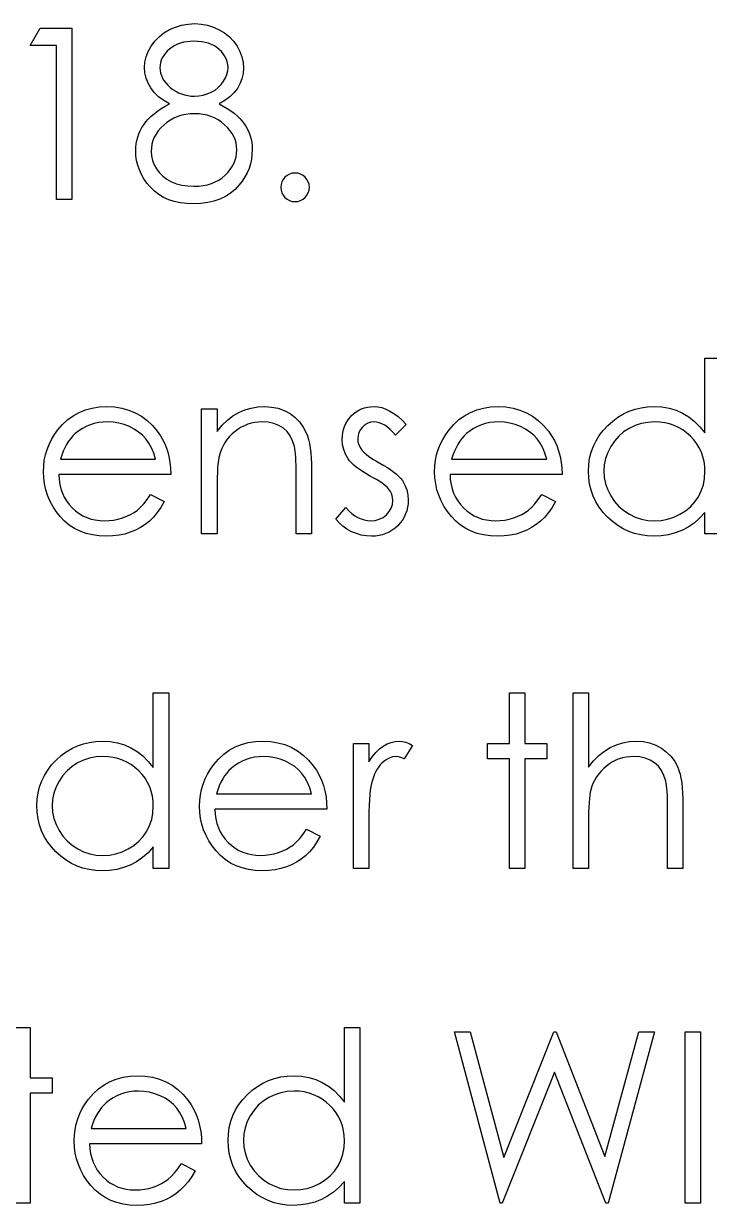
# Model space of a CAD drawing. Header units: millimetres. Extents: x -143 to 157, y 0 to 129.
# Drawn here: x -5.97 to 8.03, y 105.12 to 129.25 of the extents above; entities that cross this region are included whole.
import ezdxf

# ---------------------------------------------------------------- set-up
doc = ezdxf.new("R2010")
doc.units = ezdxf.units.MM

msp = doc.modelspace()

# ---------------------------------------------------------------- linework, layer by layer
at = {"color": 7, "linetype": 'Continuous', "flags": 128}
for points in [[(-5.629, 129.162), (-4.982, 129.162), (-4.982, 129.162), (-4.982, 125.662), (-4.982, 125.662), (-5.296, 125.662), (-5.296, 125.662), (-5.296, 128.803), (-5.296, 128.803), (-5.835, 128.803), (-5.835, 128.803), (-5.629, 129.162)], [(-1.979, 127.612), (-1.894, 127.567), (-1.814, 127.52), (-1.741, 127.471), (-1.674, 127.421), (-1.612, 127.369), (-1.557, 127.315), (-1.508, 127.26), (-1.465, 127.203), (-1.427, 127.145), (-1.394, 127.085), (-1.366, 127.023), (-1.343, 126.959), (-1.325, 126.892), (-1.312, 126.824), (-1.305, 126.754), (-1.303, 126.682), (-1.303, 126.682), (-1.307, 126.581), (-1.319, 126.483), (-1.34, 126.387), (-1.368, 126.295), (-1.406, 126.206), (-1.452, 126.12), (-1.505, 126.037), (-1.568, 125.957), (-1.568, 125.957), (-1.653, 125.867), (-1.747, 125.789), (-1.85, 125.723), (-1.962, 125.669), (-2.083, 125.627), (-2.212, 125.596), (-2.35, 125.579), (-2.497, 125.573), (-2.497, 125.573), (-2.637, 125.578), (-2.77, 125.594), (-2.894, 125.62), (-3.008, 125.657), (-3.115, 125.704), (-3.212, 125.763), (-3.3, 125.831), (-3.38, 125.91), (-3.451, 125.995), (-3.512, 126.083), (-3.563, 126.173), (-3.606, 126.265), (-3.639, 126.359), (-3.662, 126.455), (-3.676, 126.553), (-3.681, 126.653), (-3.681, 126.653), (-3.678, 126.727), (-3.67, 126.798), (-3.658, 126.868), (-3.64, 126.936), (-3.617, 127.002), (-3.589, 127.065), (-3.556, 127.128), (-3.518, 127.188), (-3.474, 127.247), (-3.424, 127.304), (-3.367, 127.359), (-3.304, 127.413), (-3.236, 127.466), (-3.16, 127.516), (-3.078, 127.565), (-2.99, 127.612), (-2.99, 127.612), (-3.11, 127.682), (-3.214, 127.759), (-3.301, 127.844), (-3.374, 127.938), (-3.43, 128.036), (-3.469, 128.139), (-3.494, 128.245), (-3.501, 128.354), (-3.501, 128.354), (-3.493, 128.465), (-3.468, 128.576), (-3.425, 128.685), (-3.366, 128.792), (-3.292, 128.894), (-3.205, 128.984), (-3.105, 129.062), (-2.992, 129.129), (-2.87, 129.183), (-2.743, 129.221), (-2.612, 129.244), (-2.476, 129.252), (-2.476, 129.252), (-2.342, 129.244), (-2.215, 129.221), (-2.092, 129.182), (-1.974, 129.128), (-1.865, 129.061), (-1.769, 128.981), (-1.685, 128.892), (-1.613, 128.791), (-1.556, 128.684), (-1.515, 128.573), (-1.49, 128.46), (-1.482, 128.344), (-1.482, 128.344), (-1.49, 128.231), (-1.513, 128.123), (-1.552, 128.022), (-1.606, 127.928), (-1.676, 127.839), (-1.761, 127.758), (-1.863, 127.682), (-1.979, 127.612)], [(-2.493, 128.893), (-2.567, 128.89), (-2.637, 128.883), (-2.703, 128.871), (-2.767, 128.853), (-2.828, 128.83), (-2.885, 128.803), (-2.939, 128.77), (-2.99, 128.732), (-3.036, 128.691), (-3.076, 128.648), (-3.11, 128.603), (-3.138, 128.556), (-3.159, 128.507), (-3.175, 128.456), (-3.184, 128.404), (-3.187, 128.349), (-3.187, 128.349), (-3.184, 128.294), (-3.174, 128.242), (-3.158, 128.19), (-3.134, 128.139), (-3.104, 128.09), (-3.068, 128.042), (-3.025, 127.996), (-2.975, 127.95), (-2.921, 127.908), (-2.865, 127.872), (-2.806, 127.841), (-2.745, 127.816), (-2.682, 127.797), (-2.617, 127.783), (-2.55, 127.774), (-2.48, 127.771), (-2.48, 127.771), (-2.391, 127.776), (-2.304, 127.792), (-2.22, 127.817), (-2.138, 127.852), (-2.062, 127.896), (-1.995, 127.948), (-1.936, 128.007), (-1.887, 128.074), (-1.847, 128.144), (-1.819, 128.214), (-1.802, 128.285), (-1.796, 128.356), (-1.796, 128.356), (-1.799, 128.406), (-1.807, 128.454), (-1.821, 128.501), (-1.841, 128.548), (-1.866, 128.594), (-1.896, 128.638), (-1.933, 128.681), (-1.975, 128.724), (-2.022, 128.763), (-2.074, 128.798), (-2.131, 128.827), (-2.194, 128.851), (-2.261, 128.869), (-2.333, 128.883), (-2.41, 128.89), (-2.493, 128.893)], [(-2.473, 127.412), (-2.566, 127.409), (-2.655, 127.398), (-2.741, 127.38), (-2.822, 127.355), (-2.9, 127.322), (-2.974, 127.282), (-3.044, 127.235), (-3.11, 127.181), (-3.17, 127.122), (-3.222, 127.061), (-3.266, 126.997), (-3.302, 126.931), (-3.331, 126.863), (-3.351, 126.792), (-3.362, 126.718), (-3.367, 126.643), (-3.367, 126.643), (-3.36, 126.549), (-3.339, 126.458), (-3.305, 126.369), (-3.257, 126.284), (-3.197, 126.204), (-3.125, 126.134), (-3.043, 126.073), (-2.95, 126.023), (-2.847, 125.983), (-2.737, 125.955), (-2.619, 125.937), (-2.493, 125.932), (-2.493, 125.932), (-2.395, 125.935), (-2.302, 125.946), (-2.215, 125.963), (-2.133, 125.988), (-2.056, 126.019), (-1.983, 126.057), (-1.916, 126.102), (-1.854, 126.155), (-1.799, 126.211), (-1.751, 126.271), (-1.709, 126.333), (-1.676, 126.396), (-1.65, 126.462), (-1.631, 126.531), (-1.62, 126.602), (-1.617, 126.676), (-1.617, 126.676), (-1.621, 126.747), (-1.632, 126.816), (-1.652, 126.883), (-1.679, 126.948), (-1.715, 127.011), (-1.758, 127.072), (-1.809, 127.131), (-1.868, 127.188), (-1.932, 127.241), (-1.999, 127.286), (-2.07, 127.325), (-2.145, 127.356), (-2.222, 127.381), (-2.302, 127.398), (-2.386, 127.409), (-2.473, 127.412)], [(8.255, 118.829), (7.941, 118.829), (7.941, 118.829), (7.941, 119.271), (7.941, 119.271), (7.832, 119.154), (7.718, 119.053), (7.596, 118.969), (7.468, 118.901), (7.335, 118.85), (7.195, 118.814), (7.049, 118.791), (6.896, 118.784), (6.896, 118.784), (6.761, 118.79), (6.631, 118.809), (6.505, 118.839), (6.385, 118.881), (6.27, 118.936), (6.159, 119.002), (6.054, 119.081), (5.953, 119.172), (5.862, 119.271), (5.782, 119.376), (5.716, 119.486), (5.66, 119.602), (5.618, 119.722), (5.587, 119.848), (5.569, 119.979), (5.563, 120.115), (5.563, 120.115), (5.569, 120.248), (5.587, 120.377), (5.618, 120.501), (5.662, 120.62), (5.717, 120.733), (5.784, 120.842), (5.864, 120.946), (5.957, 121.045), (6.058, 121.136), (6.164, 121.214), (6.275, 121.281), (6.392, 121.335), (6.513, 121.378), (6.639, 121.408), (6.77, 121.425), (6.906, 121.432), (6.906, 121.432), (7.063, 121.423), (7.211, 121.398), (7.352, 121.355), (7.485, 121.296), (7.611, 121.221), (7.729, 121.128), (7.839, 121.018), (7.941, 120.892), (7.941, 120.892), (7.941, 122.419), (7.941, 122.419), (8.255, 122.419)], [(-3.376, 119.637), (-3.097, 119.49), (-3.097, 119.49), (-3.166, 119.373), (-3.24, 119.268), (-3.318, 119.174), (-3.402, 119.093), (-3.491, 119.022), (-3.585, 118.96), (-3.686, 118.907), (-3.791, 118.863), (-3.902, 118.828), (-4.021, 118.804), (-4.146, 118.789), (-4.279, 118.784), (-4.279, 118.784), (-4.426, 118.79), (-4.565, 118.809), (-4.695, 118.841), (-4.818, 118.885), (-4.932, 118.942), (-5.037, 119.011), (-5.136, 119.093), (-5.225, 119.188), (-5.305, 119.29), (-5.374, 119.396), (-5.432, 119.506), (-5.48, 119.619), (-5.518, 119.734), (-5.544, 119.853), (-5.56, 119.975), (-5.565, 120.101), (-5.565, 120.101), (-5.56, 120.219), (-5.547, 120.334), (-5.524, 120.445), (-5.492, 120.554), (-5.45, 120.659), (-5.4, 120.761), (-5.34, 120.859), (-5.271, 120.955), (-5.271, 120.955), (-5.173, 121.066), (-5.068, 121.164), (-4.955, 121.245), (-4.834, 121.312), (-4.705, 121.364), (-4.568, 121.402), (-4.424, 121.424), (-4.271, 121.432), (-4.271, 121.432), (-4.114, 121.424), (-3.965, 121.4), (-3.824, 121.361), (-3.691, 121.306), (-3.566, 121.235), (-3.45, 121.148), (-3.341, 121.046), (-3.241, 120.928), (-3.241, 120.928), (-3.177, 120.836), (-3.121, 120.74), (-3.074, 120.637), (-3.035, 120.529), (-3.004, 120.415), (-2.982, 120.296), (-2.968, 120.171), (-2.963, 120.041), (-2.963, 120.041), (-5.251, 120.041), (-5.251, 120.041), (-5.245, 119.94), (-5.231, 119.843), (-5.209, 119.751), (-5.178, 119.664), (-5.14, 119.582), (-5.094, 119.504), (-5.039, 119.431), (-4.976, 119.363), (-4.908, 119.301), (-4.836, 119.247), (-4.759, 119.201), (-4.678, 119.164), (-4.594, 119.135), (-4.506, 119.115), (-4.414, 119.102), (-4.318, 119.098), (-4.318, 119.098), (-4.224, 119.102), (-4.132, 119.113), (-4.041, 119.132), (-3.951, 119.158), (-3.865, 119.19), (-3.786, 119.228), (-3.714, 119.27), (-3.648, 119.317), (-3.584, 119.374), (-3.517, 119.447), (-3.448, 119.534), (-3.376, 119.637)], [(-2.335, 121.387), (-2.021, 121.387), (-2.021, 121.387), (-2.021, 120.925), (-2.021, 120.925), (-1.917, 121.049), (-1.809, 121.155), (-1.696, 121.242), (-1.577, 121.311), (-1.453, 121.364), (-1.323, 121.401), (-1.188, 121.424), (-1.047, 121.432), (-1.047, 121.432), (-0.906, 121.422), (-0.773, 121.396), (-0.648, 121.35), (-0.531, 121.287), (-0.426, 121.209), (-0.335, 121.118), (-0.259, 121.014), (-0.198, 120.897), (-0.173, 120.832), (-0.151, 120.758), (-0.133, 120.676), (-0.118, 120.585), (-0.106, 120.485), (-0.098, 120.377), (-0.092, 120.26), (-0.091, 120.135), (-0.091, 120.135), (-0.091, 118.829), (-0.091, 118.829), (-0.405, 118.829), (-0.405, 118.829), (-0.405, 120.032), (-0.405, 120.032), (-0.406, 120.137), (-0.407, 120.232), (-0.41, 120.318), (-0.414, 120.396), (-0.42, 120.464), (-0.426, 120.523), (-0.434, 120.573), (-0.442, 120.614), (-0.442, 120.614), (-0.478, 120.732), (-0.528, 120.834), (-0.591, 120.92), (-0.667, 120.991), (-0.757, 121.047), (-0.859, 121.086), (-0.974, 121.11), (-1.102, 121.118), (-1.102, 121.118), (-1.178, 121.115), (-1.251, 121.106), (-1.324, 121.09), (-1.393, 121.069), (-1.461, 121.041), (-1.527, 121.008), (-1.591, 120.968), (-1.652, 120.923), (-1.711, 120.872), (-1.763, 120.82), (-1.811, 120.763), (-1.854, 120.705), (-1.891, 120.643), (-1.923, 120.578), (-1.95, 120.51), (-1.972, 120.44), (-1.972, 120.44), (-1.983, 120.388), (-1.993, 120.327), (-2.002, 120.256), (-2.009, 120.175), (-2.013, 120.084), (-2.018, 119.984), (-2.02, 119.874), (-2.021, 119.754), (-2.021, 119.754), (-2.021, 118.829), (-2.021, 118.829), (-2.335, 118.829), (-2.335, 118.829), (-2.335, 121.387)], [(1.838, 121.068), (1.625, 120.848), (1.625, 120.848), (1.569, 120.911), (1.513, 120.966), (1.457, 121.012), (1.402, 121.05), (1.347, 121.08), (1.292, 121.101), (1.238, 121.113), (1.184, 121.118), (1.184, 121.118), (1.118, 121.111), (1.057, 121.092), (1, 121.059), (0.949, 121.014), (0.906, 120.96), (0.876, 120.902), (0.858, 120.84), (0.851, 120.773), (0.851, 120.773), (0.857, 120.713), (0.873, 120.655), (0.9, 120.597), (0.938, 120.541), (0.938, 120.541), (0.963, 120.512), (0.994, 120.483), (1.03, 120.451), (1.073, 120.419), (1.122, 120.386), (1.177, 120.351), (1.237, 120.315), (1.304, 120.278), (1.304, 120.278), (1.385, 120.231), (1.459, 120.186), (1.527, 120.14), (1.588, 120.095), (1.642, 120.05), (1.69, 120.006), (1.73, 119.962), (1.764, 119.919), (1.764, 119.919), (1.816, 119.828), (1.854, 119.732), (1.876, 119.63), (1.883, 119.523), (1.883, 119.523), (1.88, 119.447), (1.87, 119.375), (1.853, 119.304), (1.83, 119.238), (1.799, 119.173), (1.763, 119.112), (1.719, 119.054), (1.669, 118.999), (1.613, 118.948), (1.555, 118.905), (1.494, 118.868), (1.428, 118.838), (1.36, 118.814), (1.287, 118.797), (1.212, 118.788), (1.134, 118.784), (1.134, 118.784), (1.028, 118.79), (0.925, 118.807), (0.824, 118.836), (0.725, 118.876), (0.632, 118.927), (0.547, 118.986), (0.471, 119.054), (0.403, 119.131), (0.403, 119.131), (0.611, 119.368), (0.611, 119.368), (0.671, 119.304), (0.732, 119.25), (0.794, 119.203), (0.857, 119.166), (0.921, 119.136), (0.986, 119.115), (1.051, 119.102), (1.118, 119.098), (1.118, 119.098), (1.208, 119.106), (1.292, 119.129), (1.368, 119.167), (1.437, 119.221), (1.495, 119.285), (1.536, 119.355), (1.561, 119.429), (1.569, 119.51), (1.569, 119.51), (1.564, 119.576), (1.548, 119.64), (1.521, 119.698), (1.483, 119.754), (1.483, 119.754), (1.458, 119.78), (1.427, 119.809), (1.388, 119.84), (1.343, 119.872), (1.292, 119.906), (1.233, 119.941), (1.167, 119.978), (1.095, 120.017), (1.095, 120.017), (1.017, 120.062), (0.946, 120.106), (0.881, 120.15), (0.823, 120.193), (0.771, 120.237), (0.726, 120.28), (0.687, 120.324), (0.654, 120.367), (0.654, 120.367), (0.603, 120.456), (0.567, 120.552), (0.544, 120.653), (0.537, 120.761), (0.537, 120.761), (0.54, 120.831), (0.548, 120.899), (0.563, 120.963), (0.583, 121.025), (0.609, 121.083), (0.64, 121.139), (0.677, 121.191), (0.72, 121.24), (0.768, 121.285), (0.818, 121.324), (0.872, 121.357), (0.928, 121.384), (0.987, 121.405), (1.05, 121.42), (1.115, 121.429), (1.184, 121.432), (1.184, 121.432), (1.265, 121.426), (1.346, 121.409), (1.428, 121.38), (1.51, 121.34), (1.592, 121.289), (1.674, 121.227), (1.756, 121.153), (1.838, 121.068)], [(4.611, 119.637), (4.89, 119.49), (4.89, 119.49), (4.821, 119.373), (4.747, 119.268), (4.669, 119.174), (4.585, 119.093), (4.496, 119.022), (4.402, 118.96), (4.302, 118.907), (4.196, 118.863), (4.085, 118.828), (3.966, 118.804), (3.841, 118.789), (3.708, 118.784), (3.708, 118.784), (3.561, 118.79), (3.422, 118.809), (3.292, 118.841), (3.169, 118.885), (3.056, 118.942), (2.95, 119.011), (2.852, 119.093), (2.763, 119.188), (2.683, 119.29), (2.613, 119.396), (2.555, 119.506), (2.507, 119.619), (2.469, 119.734), (2.443, 119.853), (2.427, 119.975), (2.422, 120.101), (2.422, 120.101), (2.427, 120.219), (2.44, 120.334), (2.463, 120.445), (2.495, 120.554), (2.537, 120.659), (2.587, 120.761), (2.648, 120.859), (2.716, 120.955), (2.716, 120.955), (2.814, 121.066), (2.919, 121.164), (3.032, 121.245), (3.153, 121.312), (3.282, 121.364), (3.419, 121.402), (3.563, 121.424), (3.716, 121.432), (3.716, 121.432), (3.873, 121.424), (4.022, 121.4), (4.163, 121.361), (4.296, 121.306), (4.421, 121.235), (4.537, 121.148), (4.646, 121.046), (4.746, 120.928), (4.746, 120.928), (4.811, 120.836), (4.866, 120.74), (4.914, 120.637), (4.952, 120.529), (4.983, 120.415), (5.005, 120.296), (5.019, 120.171), (5.024, 120.041), (5.024, 120.041), (2.736, 120.041), (2.736, 120.041), (2.742, 119.94), (2.756, 119.843), (2.779, 119.751), (2.81, 119.664), (2.847, 119.582), (2.894, 119.504), (2.948, 119.431), (3.011, 119.363), (3.079, 119.301), (3.152, 119.247), (3.228, 119.201), (3.309, 119.164), (3.393, 119.135), (3.481, 119.115), (3.573, 119.102), (3.669, 119.098), (3.669, 119.098), (3.763, 119.102), (3.855, 119.113), (3.946, 119.132), (4.036, 119.158), (4.122, 119.19), (4.201, 119.228), (4.273, 119.27), (4.339, 119.317), (4.403, 119.374), (4.47, 119.447), (4.539, 119.534), (4.611, 119.637)], [(-3.277, 120.355), (-3.314, 120.479), (-3.36, 120.59), (-3.412, 120.687), (-3.473, 120.771), (-3.541, 120.845), (-3.621, 120.912), (-3.711, 120.971), (-3.811, 121.022), (-3.918, 121.064), (-4.028, 121.094), (-4.14, 121.112), (-4.255, 121.118), (-4.255, 121.118), (-4.349, 121.114), (-4.44, 121.103), (-4.528, 121.084), (-4.611, 121.058), (-4.692, 121.024), (-4.77, 120.983), (-4.843, 120.934), (-4.914, 120.878), (-4.914, 120.878), (-4.963, 120.831), (-5.009, 120.78), (-5.051, 120.723), (-5.091, 120.66), (-5.127, 120.592), (-5.161, 120.518), (-5.191, 120.44), (-5.218, 120.355), (-5.218, 120.355), (-3.277, 120.355)], [(4.71, 120.355), (4.673, 120.479), (4.628, 120.59), (4.575, 120.687), (4.515, 120.771), (4.446, 120.845), (4.366, 120.912), (4.276, 120.971), (4.176, 121.022), (4.069, 121.064), (3.959, 121.094), (3.847, 121.112), (3.732, 121.118), (3.732, 121.118), (3.638, 121.114), (3.547, 121.103), (3.459, 121.084), (3.376, 121.058), (3.295, 121.024), (3.218, 120.983), (3.144, 120.934), (3.073, 120.878), (3.073, 120.878), (3.024, 120.831), (2.978, 120.78), (2.936, 120.723), (2.896, 120.66), (2.86, 120.592), (2.826, 120.518), (2.796, 120.44), (2.769, 120.355), (2.769, 120.355), (4.71, 120.355)], [(6.91, 121.118), (6.773, 121.109), (6.641, 121.085), (6.515, 121.043), (6.394, 120.986), (6.281, 120.913), (6.181, 120.827), (6.093, 120.728), (6.016, 120.616), (5.955, 120.495), (5.912, 120.37), (5.885, 120.243), (5.877, 120.111), (5.877, 120.111), (5.886, 119.981), (5.912, 119.853), (5.956, 119.729), (6.018, 119.607), (6.095, 119.493), (6.183, 119.393), (6.284, 119.306), (6.397, 119.232), (6.518, 119.173), (6.644, 119.132), (6.774, 119.107), (6.908, 119.098), (6.908, 119.098), (7.044, 119.107), (7.176, 119.131), (7.304, 119.173), (7.429, 119.231), (7.545, 119.303), (7.647, 119.387), (7.734, 119.483), (7.808, 119.59), (7.866, 119.708), (7.908, 119.832), (7.933, 119.963), (7.941, 120.102), (7.941, 120.102), (7.936, 120.208), (7.922, 120.31), (7.899, 120.407), (7.867, 120.5), (7.825, 120.588), (7.773, 120.672), (7.713, 120.752), (7.643, 120.827), (7.567, 120.895), (7.486, 120.954), (7.4, 121.004), (7.311, 121.045), (7.217, 121.077), (7.119, 121.099), (7.017, 121.113), (6.91, 121.118)], [(-3.008, 115.585), (-3.008, 111.996), (-3.008, 111.996), (-3.322, 111.996), (-3.322, 111.996), (-3.322, 112.438), (-3.322, 112.438), (-3.43, 112.32), (-3.545, 112.219), (-3.667, 112.135), (-3.794, 112.068), (-3.928, 112.017), (-4.068, 111.98), (-4.214, 111.958), (-4.366, 111.951), (-4.366, 111.951), (-4.502, 111.957), (-4.632, 111.975), (-4.758, 112.006), (-4.878, 112.048), (-4.993, 112.102), (-5.104, 112.169), (-5.209, 112.247), (-5.309, 112.339), (-5.401, 112.438), (-5.481, 112.543), (-5.547, 112.653), (-5.603, 112.768), (-5.645, 112.889), (-5.675, 113.014), (-5.694, 113.146), (-5.7, 113.282), (-5.7, 113.282), (-5.694, 113.415), (-5.675, 113.544), (-5.645, 113.667), (-5.601, 113.786), (-5.546, 113.9), (-5.478, 114.009), (-5.399, 114.113), (-5.306, 114.212), (-5.205, 114.302), (-5.098, 114.381), (-4.988, 114.448), (-4.871, 114.502), (-4.75, 114.544), (-4.624, 114.574), (-4.493, 114.592), (-4.357, 114.598), (-4.357, 114.598), (-4.2, 114.59), (-4.052, 114.565), (-3.911, 114.522), (-3.778, 114.463), (-3.652, 114.387), (-3.534, 114.295), (-3.424, 114.185), (-3.322, 114.058), (-3.322, 114.058), (-3.322, 115.585), (-3.322, 115.585), (-3.008, 115.585)], [(3.947, 115.585), (4.262, 115.585), (4.262, 115.585), (4.262, 114.553), (4.262, 114.553), (4.71, 114.553), (4.71, 114.553), (4.71, 114.239), (4.71, 114.239), (4.262, 114.239), (4.262, 114.239), (4.262, 111.996), (4.262, 111.996), (3.947, 111.996), (3.947, 111.996), (3.947, 114.239), (3.947, 114.239), (3.499, 114.239), (3.499, 114.239), (3.499, 114.553), (3.499, 114.553), (3.947, 114.553), (3.947, 114.553), (3.947, 115.585)], [(5.249, 115.585), (5.563, 115.585), (5.563, 115.585), (5.563, 114.07), (5.563, 114.07), (5.667, 114.194), (5.776, 114.302), (5.89, 114.393), (6.009, 114.466), (6.133, 114.524), (6.263, 114.565), (6.396, 114.59), (6.536, 114.598), (6.536, 114.598), (6.678, 114.589), (6.811, 114.563), (6.936, 114.517), (7.052, 114.454), (7.157, 114.375), (7.248, 114.285), (7.324, 114.181), (7.385, 114.065), (7.41, 114), (7.432, 113.926), (7.45, 113.844), (7.466, 113.753), (7.477, 113.652), (7.485, 113.544), (7.491, 113.427), (7.492, 113.302), (7.492, 113.302), (7.492, 111.996), (7.492, 111.996), (7.178, 111.996), (7.178, 111.996), (7.178, 113.199), (7.178, 113.199), (7.178, 113.303), (7.176, 113.399), (7.173, 113.485), (7.169, 113.563), (7.164, 113.631), (7.158, 113.69), (7.15, 113.74), (7.142, 113.781), (7.142, 113.781), (7.104, 113.899), (7.053, 114.001), (6.99, 114.087), (6.914, 114.158), (6.825, 114.213), (6.723, 114.253), (6.608, 114.276), (6.481, 114.284), (6.481, 114.284), (6.405, 114.281), (6.331, 114.272), (6.259, 114.257), (6.19, 114.236), (6.122, 114.208), (6.056, 114.175), (5.993, 114.135), (5.931, 114.089), (5.873, 114.039), (5.82, 113.986), (5.772, 113.93), (5.73, 113.871), (5.693, 113.81), (5.66, 113.745), (5.633, 113.677), (5.611, 113.607), (5.611, 113.607), (5.6, 113.556), (5.59, 113.495), (5.582, 113.424), (5.575, 113.343), (5.57, 113.252), (5.566, 113.151), (5.564, 113.041), (5.563, 112.92), (5.563, 112.92), (5.563, 111.996), (5.563, 111.996), (5.249, 111.996), (5.249, 111.996), (5.249, 115.585)], [(-0.191, 112.803), (0.088, 112.657), (0.088, 112.657), (0.02, 112.54), (-0.054, 112.435), (-0.132, 112.341), (-0.217, 112.259), (-0.306, 112.189), (-0.4, 112.127), (-0.5, 112.074), (-0.605, 112.029), (-0.716, 111.995), (-0.835, 111.97), (-0.96, 111.956), (-1.093, 111.951), (-1.093, 111.951), (-1.24, 111.957), (-1.379, 111.976), (-1.509, 112.008), (-1.632, 112.052), (-1.746, 112.109), (-1.852, 112.178), (-1.95, 112.26), (-2.039, 112.355), (-2.119, 112.457), (-2.188, 112.563), (-2.246, 112.672), (-2.294, 112.785), (-2.332, 112.901), (-2.358, 113.019), (-2.374, 113.142), (-2.379, 113.268), (-2.379, 113.268), (-2.375, 113.385), (-2.361, 113.5), (-2.338, 113.612), (-2.306, 113.72), (-2.264, 113.826), (-2.214, 113.927), (-2.154, 114.026), (-2.085, 114.122), (-2.085, 114.122), (-1.988, 114.233), (-1.882, 114.33), (-1.77, 114.412), (-1.648, 114.479), (-1.519, 114.531), (-1.382, 114.569), (-1.238, 114.591), (-1.085, 114.598), (-1.085, 114.598), (-0.928, 114.591), (-0.779, 114.567), (-0.638, 114.527), (-0.505, 114.473), (-0.381, 114.402), (-0.264, 114.315), (-0.156, 114.213), (-0.055, 114.095), (-0.055, 114.095), (0.009, 114.003), (0.065, 113.906), (0.112, 113.803), (0.151, 113.695), (0.182, 113.582), (0.204, 113.462), (0.217, 113.338), (0.223, 113.207), (0.223, 113.207), (-2.065, 113.207), (-2.065, 113.207), (-2.059, 113.106), (-2.045, 113.01), (-2.023, 112.918), (-1.992, 112.831), (-1.954, 112.749), (-1.908, 112.671), (-1.853, 112.598), (-1.791, 112.529), (-1.722, 112.468), (-1.65, 112.414), (-1.573, 112.368), (-1.493, 112.331), (-1.408, 112.302), (-1.32, 112.282), (-1.228, 112.269), (-1.132, 112.265), (-1.132, 112.265), (-1.038, 112.268), (-0.946, 112.28), (-0.855, 112.299), (-0.765, 112.325), (-0.679, 112.357), (-0.6, 112.395), (-0.528, 112.437), (-0.462, 112.484), (-0.398, 112.54), (-0.332, 112.613), (-0.262, 112.7), (-0.191, 112.803)], [(0.762, 114.553), (1.076, 114.553), (1.076, 114.553), (1.076, 114.177), (1.076, 114.177), (1.147, 114.281), (1.221, 114.369), (1.296, 114.441), (1.373, 114.499), (1.452, 114.542), (1.533, 114.574), (1.616, 114.592), (1.7, 114.598), (1.7, 114.598), (1.765, 114.593), (1.832, 114.577), (1.902, 114.549), (1.973, 114.511), (1.973, 114.511), (1.801, 114.239), (1.801, 114.239), (1.755, 114.258), (1.713, 114.273), (1.674, 114.281), (1.64, 114.284), (1.64, 114.284), (1.565, 114.276), (1.491, 114.251), (1.418, 114.208), (1.347, 114.15), (1.313, 114.114), (1.28, 114.073), (1.251, 114.028), (1.223, 113.978), (1.197, 113.924), (1.173, 113.865), (1.151, 113.801), (1.132, 113.733), (1.132, 113.733), (1.118, 113.672), (1.107, 113.597), (1.097, 113.508), (1.09, 113.405), (1.083, 113.289), (1.079, 113.158), (1.076, 113.014), (1.076, 112.855), (1.076, 112.855), (1.076, 111.996), (1.076, 111.996), (0.762, 111.996), (0.762, 111.996), (0.762, 114.553)], [(-4.352, 114.284), (-4.49, 114.276), (-4.622, 114.251), (-4.748, 114.21), (-4.869, 114.152), (-4.981, 114.08), (-5.082, 113.994), (-5.17, 113.895), (-5.246, 113.782), (-5.307, 113.662), (-5.351, 113.537), (-5.377, 113.409), (-5.386, 113.278), (-5.386, 113.278), (-5.377, 113.148), (-5.351, 113.02), (-5.307, 112.895), (-5.245, 112.773), (-5.168, 112.66), (-5.08, 112.559), (-4.979, 112.472), (-4.866, 112.399), (-4.744, 112.34), (-4.619, 112.299), (-4.489, 112.273), (-4.355, 112.265), (-4.355, 112.265), (-4.219, 112.273), (-4.087, 112.298), (-3.958, 112.339), (-3.834, 112.397), (-3.718, 112.47), (-3.616, 112.554), (-3.529, 112.65), (-3.455, 112.757), (-3.397, 112.874), (-3.355, 112.999), (-3.33, 113.13), (-3.322, 113.269), (-3.322, 113.269), (-3.327, 113.375), (-3.341, 113.476), (-3.364, 113.574), (-3.396, 113.666), (-3.438, 113.755), (-3.489, 113.839), (-3.55, 113.918), (-3.62, 113.993), (-3.696, 114.061), (-3.777, 114.121), (-3.862, 114.171), (-3.951, 114.211), (-4.045, 114.244), (-4.144, 114.266), (-4.246, 114.28), (-4.352, 114.284)], [(-0.091, 113.521), (-0.128, 113.645), (-0.174, 113.756), (-0.226, 113.854), (-0.287, 113.938), (-0.355, 114.012), (-0.435, 114.079), (-0.525, 114.138), (-0.625, 114.189), (-0.732, 114.231), (-0.842, 114.26), (-0.954, 114.279), (-1.069, 114.284), (-1.069, 114.284), (-1.163, 114.281), (-1.254, 114.269), (-1.342, 114.251), (-1.425, 114.225), (-1.507, 114.19), (-1.584, 114.15), (-1.657, 114.1), (-1.728, 114.044), (-1.728, 114.044), (-1.777, 113.998), (-1.823, 113.946), (-1.866, 113.889), (-1.905, 113.827), (-1.941, 113.758), (-1.975, 113.685), (-2.005, 113.606), (-2.032, 113.521), (-2.032, 113.521), (-0.091, 113.521)], [(-6.149, 108.752), (-5.835, 108.752), (-5.835, 108.752), (-5.835, 107.72), (-5.835, 107.72), (-5.386, 107.72), (-5.386, 107.72), (-5.386, 107.406), (-5.386, 107.406), (-5.835, 107.406), (-5.835, 107.406), (-5.835, 105.162), (-5.835, 105.162), (-6.149, 105.162), (-6.149, 105.162), (-6.149, 107.406), (-6.149, 107.406), (-6.597, 107.406), (-6.597, 107.406), (-6.597, 107.72), (-6.597, 107.72), (-6.149, 107.72), (-6.149, 107.72), (-6.149, 108.752)], [(0.896, 108.752), (0.896, 105.162), (0.896, 105.162), (0.582, 105.162), (0.582, 105.162), (0.582, 105.605), (0.582, 105.605), (0.473, 105.487), (0.359, 105.386), (0.237, 105.302), (0.11, 105.235), (-0.024, 105.183), (-0.164, 105.147), (-0.31, 105.125), (-0.463, 105.118), (-0.463, 105.118), (-0.598, 105.124), (-0.728, 105.142), (-0.854, 105.172), (-0.974, 105.214), (-1.089, 105.269), (-1.2, 105.336), (-1.305, 105.414), (-1.406, 105.505), (-1.497, 105.605), (-1.577, 105.709), (-1.643, 105.819), (-1.699, 105.935), (-1.741, 106.056), (-1.772, 106.181), (-1.79, 106.312), (-1.796, 106.448), (-1.796, 106.448), (-1.79, 106.581), (-1.772, 106.71), (-1.741, 106.834), (-1.697, 106.953), (-1.642, 107.067), (-1.575, 107.175), (-1.495, 107.28), (-1.402, 107.379), (-1.301, 107.469), (-1.195, 107.548), (-1.084, 107.614), (-0.967, 107.668), (-0.846, 107.711), (-0.72, 107.741), (-0.589, 107.759), (-0.453, 107.765), (-0.453, 107.765), (-0.296, 107.757), (-0.148, 107.731), (-0.007, 107.689), (0.126, 107.63), (0.252, 107.554), (0.37, 107.461), (0.48, 107.351), (0.582, 107.225), (0.582, 107.225), (0.582, 108.752), (0.582, 108.752), (0.896, 108.752)], [(2.826, 108.662), (3.15, 108.662), (3.15, 108.662), (3.835, 106.096), (3.835, 106.096), (4.854, 108.662), (4.854, 108.662), (4.9, 108.662), (4.9, 108.662), (5.899, 106.113), (5.899, 106.113), (6.588, 108.662), (6.588, 108.662), (6.909, 108.662), (6.909, 108.662), (5.965, 105.162), (5.965, 105.162), (5.92, 105.162), (5.92, 105.162), (4.867, 107.839), (4.867, 107.839), (3.802, 105.162), (3.802, 105.162), (3.757, 105.162), (3.757, 105.162), (2.826, 108.662)], [(7.537, 108.662), (7.851, 108.662), (7.851, 108.662), (7.851, 105.162), (7.851, 105.162), (7.537, 105.162), (7.537, 105.162), (7.537, 108.662)], [(-2.748, 105.97), (-2.469, 105.824), (-2.469, 105.824), (-2.538, 105.706), (-2.612, 105.601), (-2.69, 105.507), (-2.774, 105.426), (-2.863, 105.355), (-2.957, 105.293), (-3.057, 105.24), (-3.163, 105.196), (-3.274, 105.162), (-3.393, 105.137), (-3.518, 105.122), (-3.651, 105.118), (-3.651, 105.118), (-3.798, 105.124), (-3.937, 105.143), (-4.067, 105.174), (-4.19, 105.218), (-4.303, 105.275), (-4.409, 105.345), (-4.507, 105.427), (-4.596, 105.521), (-4.676, 105.624), (-4.746, 105.73), (-4.804, 105.839), (-4.852, 105.952), (-4.889, 106.068), (-4.916, 106.186), (-4.932, 106.309), (-4.937, 106.434), (-4.937, 106.434), (-4.932, 106.552), (-4.919, 106.667), (-4.896, 106.778), (-4.864, 106.887), (-4.822, 106.992), (-4.772, 107.094), (-4.711, 107.193), (-4.643, 107.288), (-4.643, 107.288), (-4.545, 107.4), (-4.44, 107.497), (-4.327, 107.578), (-4.206, 107.646), (-4.077, 107.698), (-3.94, 107.735), (-3.796, 107.757), (-3.643, 107.765), (-3.643, 107.765), (-3.486, 107.757), (-3.337, 107.733), (-3.196, 107.694), (-3.063, 107.639), (-2.938, 107.569), (-2.822, 107.482), (-2.713, 107.379), (-2.613, 107.262), (-2.613, 107.262), (-2.548, 107.17), (-2.493, 107.073), (-2.445, 106.97), (-2.407, 106.862), (-2.376, 106.748), (-2.354, 106.629), (-2.34, 106.504), (-2.335, 106.374), (-2.335, 106.374), (-4.623, 106.374), (-4.623, 106.374), (-4.617, 106.273), (-4.603, 106.176), (-4.58, 106.084), (-4.549, 105.997), (-4.512, 105.915), (-4.465, 105.838), (-4.411, 105.765), (-4.348, 105.696), (-4.28, 105.634), (-4.207, 105.58), (-4.131, 105.535), (-4.05, 105.498), (-3.966, 105.469), (-3.878, 105.448), (-3.786, 105.436), (-3.69, 105.432), (-3.69, 105.432), (-3.596, 105.435), (-3.504, 105.446), (-3.413, 105.465), (-3.323, 105.491), (-3.237, 105.523), (-3.158, 105.561), (-3.086, 105.603), (-3.02, 105.65), (-2.956, 105.707), (-2.889, 105.78), (-2.82, 105.867), (-2.748, 105.97)], [(-2.649, 106.688), (-2.686, 106.812), (-2.731, 106.923), (-2.784, 107.02), (-2.844, 107.104), (-2.913, 107.179), (-2.993, 107.245), (-3.083, 107.304), (-3.183, 107.355), (-3.29, 107.398), (-3.4, 107.427), (-3.512, 107.445), (-3.627, 107.451), (-3.627, 107.451), (-3.721, 107.447), (-3.812, 107.436), (-3.9, 107.417), (-3.983, 107.391), (-4.064, 107.357), (-4.141, 107.316), (-4.215, 107.267), (-4.286, 107.211), (-4.286, 107.211), (-4.335, 107.165), (-4.38, 107.113), (-4.423, 107.056), (-4.463, 106.994), (-4.499, 106.925), (-4.533, 106.851), (-4.563, 106.773), (-4.59, 106.688), (-4.59, 106.688), (-2.649, 106.688)], [(-0.449, 107.451), (-0.586, 107.442), (-0.718, 107.418), (-0.844, 107.377), (-0.965, 107.319), (-1.077, 107.247), (-1.178, 107.161), (-1.266, 107.062), (-1.343, 106.949), (-1.404, 106.828), (-1.447, 106.703), (-1.474, 106.576), (-1.482, 106.445), (-1.482, 106.445), (-1.473, 106.314), (-1.447, 106.187), (-1.403, 106.062), (-1.341, 105.94), (-1.264, 105.826), (-1.176, 105.726), (-1.075, 105.639), (-0.962, 105.566), (-0.841, 105.507), (-0.715, 105.465), (-0.585, 105.44), (-0.451, 105.432), (-0.451, 105.432), (-0.315, 105.44), (-0.183, 105.465), (-0.055, 105.506), (0.07, 105.564), (0.186, 105.636), (0.288, 105.72), (0.375, 105.817), (0.449, 105.924), (0.507, 106.041), (0.549, 106.166), (0.574, 106.297), (0.582, 106.436), (0.582, 106.436), (0.577, 106.541), (0.563, 106.643), (0.54, 106.741), (0.508, 106.833), (0.466, 106.921), (0.414, 107.006), (0.354, 107.085), (0.284, 107.16), (0.208, 107.228), (0.127, 107.287), (0.041, 107.337), (-0.048, 107.378), (-0.141, 107.41), (-0.24, 107.433), (-0.342, 107.447), (-0.449, 107.451)]]:
    msp.add_lwpolyline(points, dxfattribs=at)
at = {"color": 7, "linetype": 'Continuous'}
msp.add_arc((-0.428, 125.909), 0.292, 90.0000226373, 89.9999773627, dxfattribs=at)

doc.saveas('drawing.dxf')
